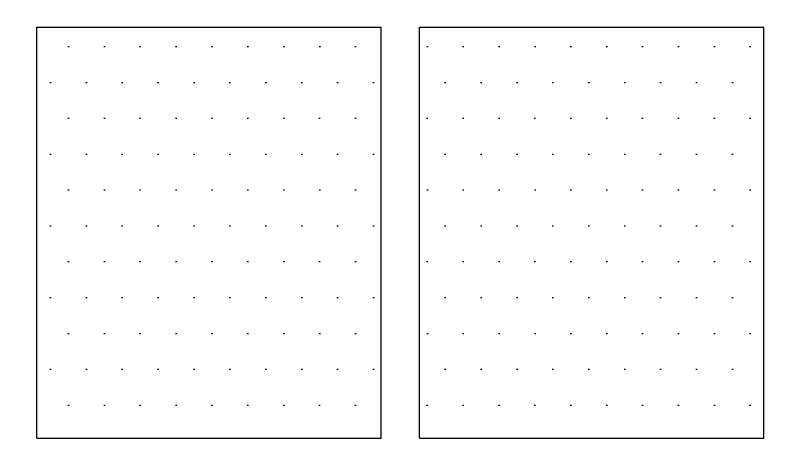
# Model space of a CAD drawing. Extents: x -206 to -86, y 71 to 127.
# Drawn here: x -132.901 to -130.914, y 93.716 to 94.863 of the extents above; entities that cross this region are included whole.
import ezdxf

# ---------------------------------------------------------------- set-up
doc = ezdxf.new("R2010")
doc.units = 0
doc.header["$MEASUREMENT"] = 0
doc.layers.add('HATCH', color=30, linetype='CONTINUOUS')

msp = doc.modelspace()

# ---------------------------------------------------------------- hatches: boundary and pattern name
at = {"layer": 'HATCH'}
h = msp.add_hatch(dxfattribs=at)
h.set_pattern_fill('DOTS', color=256, scale=1.5, style=0)
h.set_pattern_definition([(180, (-253.09036, 0), (-0.046875, 0.09375), [0, -0.09375])])
h.paths.add_polyline_path([(-130.8452, 97.1446), (-129.8952, 97.1446), (-129.8952, 96.1071), (-130.8452, 96.1071)])
h.paths.add_polyline_path([(-131.8452, 97.1446), (-130.9452, 97.1446), (-130.9452, 96.1071), (-131.8452, 96.1071)])
h.paths.add_polyline_path([(-132.8452, 96.1071), (-132.8452, 97.1446), (-131.9452, 97.1446), (-131.9452, 96.1071)])
h.paths.add_polyline_path([(-132.9452, 96.1071), (-133.8952, 96.1071), (-133.8952, 97.1446), (-132.9452, 97.1446)])
h.paths.add_polyline_path([(-132.9452, 94.9321), (-133.8952, 94.9321), (-133.8952, 96.0071), (-132.9452, 96.0071)])
h.paths.add_polyline_path([(-132.9452, 94.8321), (-132.9452, 93.7571), (-133.8952, 93.7571), (-133.8952, 94.8321)])
h.paths.add_polyline_path([(-132.9452, 93.6571), (-132.9452, 92.6696), (-133.8952, 92.6696), (-133.8952, 93.6571)])
h.paths.add_polyline_path([(-131.9452, 92.6696), (-132.8452, 92.6696), (-132.8452, 93.6571), (-131.9452, 93.6571)])
h.paths.add_polyline_path([(-131.9452, 93.7571), (-132.8452, 93.7571), (-132.8452, 94.8321), (-131.9452, 94.8321)])
h.paths.add_polyline_path([(-131.9452, 96.0071), (-131.9452, 94.9321), (-132.8452, 94.9321), (-132.8452, 96.0071)])
h.paths.add_polyline_path([(-130.9452, 94.9321), (-131.8452, 94.9321), (-131.8452, 96.0071), (-130.9452, 96.0071)])
h.paths.add_polyline_path([(-130.9452, 93.7571), (-131.8452, 93.7571), (-131.8452, 94.8321), (-130.9452, 94.8321)])
h.paths.add_polyline_path([(-130.9452, 92.6696), (-131.8452, 92.6696), (-131.8452, 93.6571), (-130.9452, 93.6571)])
h.paths.add_polyline_path([(-130.8452, 93.6571), (-129.8952, 93.6571), (-129.8952, 92.6696), (-130.8452, 92.6696)])
h.paths.add_polyline_path([(-130.8452, 94.8321), (-129.8952, 94.8321), (-129.8952, 93.7571), (-130.8452, 93.7571)])
h.paths.add_polyline_path([(-130.8452, 96.0071), (-129.8952, 96.0071), (-129.8952, 94.9321), (-130.8452, 94.9321)])

# ---------------------------------------------------------------- linework, layer by layer
for p, q in [((-132.8452, 94.8321), (-131.9452, 94.8321)), ((-132.8452, 93.7571), (-132.8452, 94.8321)), ((-131.9452, 93.7571), (-131.9452, 94.8321)), ((-131.8452, 94.8321), (-130.9452, 94.8321)), ((-131.8452, 93.7571), (-131.8452, 94.8321)), ((-130.9452, 93.7571), (-130.9452, 94.8321)), ((-132.8452, 93.7571), (-131.9452, 93.7571)), ((-131.8452, 93.7571), (-130.9452, 93.7571))]:
    msp.add_line(p, q, dxfattribs=at)

doc.saveas('drawing.dxf')
